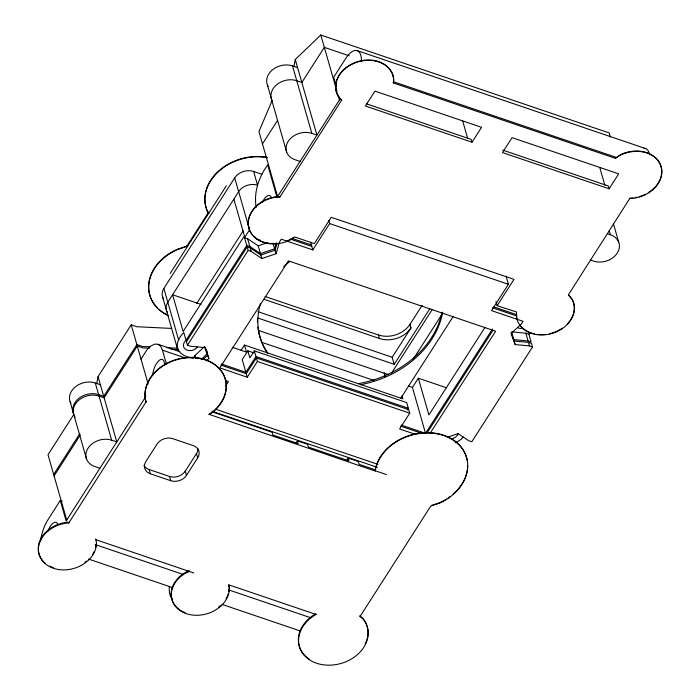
<?xml version="1.0" encoding="UTF-8"?>
<svg xmlns="http://www.w3.org/2000/svg" width="700" height="700" viewBox="0 0 700 700"><rect width="100%" height="100%" fill="white"/><g stroke="black" fill="none" stroke-linecap="round" stroke-linejoin="round"><path stroke-width="1.05" d="M96.714 383.644L98.053 376.618L131.224 324.835L136.824 326.734L171.526 328.422M293.921 66.535L295.26 59.509L320.784 35L609.21 132.939L610.391 137.051M261.748 174.221L253.627 171.465A14.14 11.051 -16 0 0 234.693 177.861L249.585 229.801L244.536 237.685L246.767 245.455L249.83 246.496L260.444 253.61L274.61 248.824L276.395 242.874M261.852 258.545L260.846 255.027L250.233 247.914L247.17 246.873L248.176 250.39L251.248 251.431L261.852 258.545L276.027 253.759L275.021 250.241L277.095 243.294M276.027 253.759L279.589 241.859L281.286 239.207L312.786 249.918L329.656 223.589L328.781 220.526M272.046 100.739L258.939 131.539L277.585 196.534M246.767 245.455L186.025 340.27L183.794 332.5C171.929 344.741 176.977 355.95 193.305 358.146L195.002 355.495L204.452 346.605M341.058 99.426L339.754 98.245A29.461 23.021 -16 0 1 356.606 61.941A29.461 23.021 -16 0 1 393.636 80.054L393.382 82.959L615.361 158.322L620.008 154.936A29.461 23.021 -16 0 1 651.481 154.761A29.461 23.021 -16 0 1 660.546 178.281M609.122 188.79L618.678 173.862L512.05 137.655L502.486 152.582L609.122 188.79L608.317 185.964L502.714 150.106M495.968 301.613L497.14 305.699L516.512 311.955L516.679 317.73A29.461 23.021 -16 0 0 553.184 333.095A29.461 23.021 -16 0 0 572.119 299.425L568.426 294.779L630.044 198.082L630.7 198.117A29.461 23.021 -16 0 0 632.861 197.942M73.623 414.75L48.011 454.72L66.745 520.048M186.357 246.881L208.609 212.144M163.52 298.83A14.14 11.051 -16 0 1 163.852 288.444L234.693 177.861M262.483 143.894L277.48 120.487M53.672 474.46L79.861 433.58M54.093 475.921L80.281 435.041M141.006 359.109L147.376 349.169L151.043 345.852L154.752 344.12L158.043 344.286L179.786 351.671M62.309 501.165L60.279 500.474L48.186 519.347A23.564 9.765 -71.2 0 0 40.583 540.697M196.639 303.537L243.224 230.807M145.88 396.515L66.15 520.975L60.279 500.474M95.655 538.991L96.46 542.824A29.461 23.021 -16 0 1 67.961 569.642A29.461 23.021 -16 0 1 38.421 549.832A29.461 23.021 -16 0 1 66.92 523.023L68.793 522.988L146.081 401.826M247.17 246.873L186.428 341.688L187.442 345.205L190.505 346.246L204.811 347.585L208.871 358.531L206.509 360.754M497.14 305.699L514.001 279.37L331.205 217.298L314.335 243.626L294.717 236.959L291.926 238.998A29.461 23.021 -16 0 1 249.305 229.495A29.461 23.021 -16 0 1 277.165 197.006L279.904 196.998L341.705 100.021M187.442 345.205L248.176 250.39M241.089 350.324L244.457 345.056L402.885 398.851L402.019 395.806M254.013 352.922L247.835 350.831L242.218 359.608L245.849 372.286L221.48 364.009M225.54 386.076L228.445 381.535L225.4 380.494M407.19 410.007L408.319 408.249L406.7 402.596L254.362 350.875L249.865 357.892L247.835 350.831M245.849 372.286L255.981 356.527L254.362 350.875M429.861 433.685L495.626 331.223L288.444 260.873L219.844 367.902L247.266 377.221L246.26 373.704L256.392 357.936L408.721 409.666L409.727 413.184L399.613 428.977L415.8 434.481M143.955 465.281A11.786 9.205 -16 0 0 149.17 469.551L169.479 476.455A11.786 9.205 -16 0 0 185.255 471.126L196.499 453.574A11.786 9.205 -16 0 0 197.951 448.718M247.266 377.221L257.399 361.454L256.392 357.936M197.715 457.809A11.786 9.205 -16 0 0 193.183 445.585L172.874 438.69A11.786 9.205 -16 0 0 157.097 444.019L145.854 461.571A11.786 9.205 -16 0 0 150.386 473.795L170.695 480.69A11.786 9.205 -16 0 0 186.471 475.361L197.715 457.809L196.499 453.574M472.019 142.231L481.582 127.312L374.946 91.105L365.391 106.024L472.019 142.231L471.214 139.405L366.651 103.897M295.654 443.581L297.421 440.825L307.58 444.273L308.385 447.099L349.011 460.898L348.197 458.062L358.356 461.519L359.17 464.345L375.419 469.858M265.072 296.476L378.446 334.976A23.564 18.419 -16 0 0 410.007 324.319L422.214 305.261M257.828 318.01L394.205 364.324L392.184 357.254L411.014 327.854L410.007 324.319M394.205 364.324L429.914 308.595M391.606 372.995L432.294 309.47M347.025 459.909L348.197 458.062M413.245 359.152L442.146 314.046M400.68 398.431L453.18 316.496M492.45 329.035L425.512 433.326L412.449 387.424L418.346 378.21L446.714 387.844M506.056 276.115L508.392 284.287L491.531 310.616L523.023 321.291L521.325 323.942L511.096 333.576L515.165 344.558L529.471 345.905L532.534 346.946L471.8 441.761L468.729 440.72L458.124 433.606L447.983 437.027M484.864 327.574L428.89 414.96L418.346 378.21M427.096 432.906L492.852 330.453M511.525 331.852L513.747 339.623L528.062 340.97L531.125 342.011L528.894 334.241L530.014 332.491M309.006 658.936A35.35 27.624 -16 0 1 315.227 614.058L315.875 613.769L316.076 614.469L315.429 614.766A35.35 27.624 -16 0 0 303.546 654.517A35.35 27.624 -16 0 0 351.339 659.015A35.35 27.624 -16 0 0 363.221 619.264L360.089 616.429L430.815 506.03L439.477 503.169A47.136 36.837 -16 0 0 449.234 437.85A47.136 36.837 -16 0 0 375.217 471.056L208.95 414.286M463.102 436.94L460.941 439.521L455.595 442.794M201.162 359.529L207.463 353.596L206.631 350.7M203.14 359.459L207.865 355.014L208.871 358.531M291.83 238.648L293.221 237.624M209.694 413.796L212.695 411.828A41.239 32.235 -16 0 0 224.201 396.428M209.046 414.645L212.791 412.186A41.239 32.235 -16 0 0 198.362 358.251A41.239 32.235 -16 0 0 145.933 401.625M615.361 158.322L620.113 155.286A29.461 23.021 -16 0 1 661.316 167.457A29.461 23.021 -16 0 1 630.796 198.468L630.149 198.433M244.536 237.685L247.599 238.726L258.213 245.84L267.321 242.76M260.846 255.027L275.021 250.241M431.681 505.356L439.373 502.819A47.136 36.837 -16 0 0 446.521 498.995M149.406 348.25L142.896 347.935L137.296 346.027L104.125 397.81L99.05 396.086A17.675 13.816 -16 0 0 78.487 400.479A17.675 13.816 -16 0 0 75.145 417.322M171.097 349.309L178.684 349.676M149.975 346.841L142.485 346.474L136.876 344.575L103.714 396.349L98.63 394.625A17.675 13.816 -16 0 0 79.354 397.976A17.675 13.816 -16 0 0 73.465 413.438M167.09 347.681L177.791 348.206M512.54 331.949L525.831 333.2L528.894 334.241M511.157 332.64L514.159 341.04L528.465 342.387L531.528 343.429L532.534 346.946M357.28 50.654L645.697 148.584M349.142 55.773L324.328 47.355L301.84 82.46L296.765 80.736A17.675 13.816 -16 0 0 276.614 84.77A17.675 13.816 -16 0 0 272.361 101.194M393.461 81.734L616.753 157.553M268.109 86.354A17.675 13.816 -16 0 1 272.361 69.93A17.675 13.816 -16 0 1 292.504 65.896L297.588 67.62M300.072 161.429L294.989 159.705A17.675 13.816 -16 0 1 288.19 141.374A17.675 13.816 -16 0 1 311.859 133.376L316.934 135.1L295.26 59.509M607.39 233.73L610.435 234.763A17.675 13.816 -16 0 1 617.234 253.102A17.675 13.816 -16 0 1 593.565 261.091L590.52 260.059M329.656 223.589L508.392 284.287M292.267 238.49L311.894 245.149M493.719 306.889L516.451 314.606M290.439 239.138L311.78 246.391M492.546 307.773L516.933 316.05M264.023 299.311L379.461 338.511A23.564 18.419 -16 0 0 411.014 327.854M257.871 311.649L392.184 357.254M201.023 304.412L172.585 294.761L183.12 331.502L244.405 235.848L233.861 199.097M258.396 330.391L388.421 374.631M408.389 386.05L412.449 387.424M261.441 342.221L374.019 380.45M232.269 347.296L246.487 352.126L244.457 345.056M255.981 356.527L408.319 408.249M257.399 361.454L409.727 413.184M401.231 425.084L424.506 432.985M220.867 365.076L246.26 373.704M400.627 426.151L422.887 433.711M158.043 344.286L160.668 346.36L162.452 350.184L185.237 357.919M215.714 409.264L377.93 464.371M211.977 411.224L377.379 467.381M212.686 412.055L272.029 432.206L272.842 435.033L298.235 443.651L297.421 440.825M70.901 403.463A17.675 13.816 -16 0 1 75.154 387.039A17.675 13.816 -16 0 1 95.296 383.005L100.38 384.729M99.916 468.265L94.841 466.541A17.675 13.816 -16 0 1 88.034 448.21A17.675 13.816 -16 0 1 111.703 440.213L116.786 441.936L98.053 376.618M95.856 539.691L193.812 572.959M316.076 614.469L228.707 584.806L229.355 588.219A29.461 23.021 -16 0 1 186.287 613.655A29.461 23.021 -16 0 1 185.386 573.274L189.385 571.454L189.184 570.745L185.185 572.574A29.461 23.021 -16 0 0 179.104 609.341M95.139 544.548L183.138 574.429M228.69 589.899L310.485 617.671M88.392 559.011L172.252 587.492M221.952 604.363L300.632 631.085M341.81 100.371L339.85 98.595A29.461 23.021 -16 0 1 356.703 62.3A29.461 23.021 -16 0 1 393.733 80.404L393.382 82.959L393.33 82.206M146.186 402.176L145.827 401.266A41.239 32.235 -16 0 1 187.25 357.464A41.239 32.235 -16 0 1 224.543 395.491M205.249 347.629L207.463 353.596M204.907 347.051L207.498 354.016M599.786 167.562L604.87 185.299M613.41 223.694L618.739 242.279M609.254 230.632L610.435 234.763M568.426 294.779L572.014 299.066A29.461 23.021 -16 0 1 567.131 324.135M525.831 333.2L528.062 340.97M528.465 342.387L529.471 345.905M462.683 121.013L467.766 138.749M514.159 341.04L515.165 344.558M336.394 86.608L333.707 77.219L345.511 58.783A23.564 9.765 -71.2 0 1 361.515 61.591M339.386 97.038L339.99 99.12L277.016 197.418L267.697 164.911C258.869 176.855 253.479 192.43 256.252 207.322M320.784 35L337.059 91.744M337.942 94.841L339.421 100.004M378.446 334.976L379.461 338.511M292.504 65.896L311.859 133.376M386.365 474.539L375.113 470.698A47.136 36.837 -16 0 1 420.77 432.994A47.136 36.837 -16 0 1 467.18 460.224M267.339 84.709L286.694 152.197M310.59 242.244L312.786 249.918M279.904 196.998L277.069 196.656A29.461 23.021 -16 0 0 252.14 234.456M253.627 171.465L257.574 185.246A14.14 11.051 -16 0 0 238.648 191.643L167.808 302.216A14.14 11.051 -16 0 0 167.475 312.611M272.939 242.996L274.61 248.824M258.213 245.84L260.444 253.61M360.089 616.429L359.887 615.72L363.02 618.555A35.35 27.624 -16 0 1 367.264 638.321M247.599 238.726L249.83 246.496M250.233 247.914L251.248 251.431M226.371 185.736L170.153 273.499M195.002 355.495L195.834 358.4M163.852 288.444L178.745 340.384M162.654 297.098L177.546 349.037M162.452 350.184L166.477 364.201M185.255 471.126L186.471 475.361M131.224 324.835L148.138 383.985M169.479 476.455L170.695 480.69M186.471 570.509L187.075 572.609M149.17 469.551L150.386 473.795M95.296 383.005L111.703 440.213M70.131 401.817L86.538 459.034M68.793 522.988L68.591 522.288L66.719 522.314A29.461 23.021 -16 0 0 40.722 538.947A29.461 23.021 -16 0 0 45.351 563.299M384.921 376.084L384.283 372.899L385 376.679M228.672 584.955L229.154 587.51M152.591 375.637A11.786 4.883 -71.2 0 1 158.786 360.754A11.786 4.883 -71.2 0 1 164.526 364.717M172.742 599.156A23.564 9.765 -71.2 0 1 169.356 586.495M47.871 531.204A11.786 4.883 -71.2 0 1 57.785 524.44M96.189 544.163A29.461 23.021 -16 0 1 95.672 547.251M94.036 551.74A29.461 23.021 -16 0 1 92.627 554.242M86.564 561.006A29.461 23.021 -16 0 1 84.884 562.301M53.183 567.56A29.461 23.021 -16 0 1 49.551 566.029M229.154 588.525A29.461 23.021 -16 0 1 228.804 591.614M228.305 593.661A29.461 23.021 -16 0 1 226.03 598.815M220.264 605.71A29.461 23.021 -16 0 1 218.636 607.049M185.15 612.614A29.461 23.021 -16 0 1 179.987 609.971M366.975 639.363A35.35 27.624 -16 0 1 365.155 643.904M467.635 465.605A47.136 36.837 -16 0 1 467.294 469.971M467.136 470.951A47.136 36.837 -16 0 1 453.154 494.077M449.811 496.746A47.136 36.837 -16 0 1 448.201 497.892M262.456 202.072A11.786 4.883 -71.2 0 1 271.276 197.356M643.991 148.321A23.564 9.765 -71.2 0 1 649.233 153.3M660.161 179.287A29.461 23.021 -16 0 1 651.761 190.207M650.939 190.855A29.461 23.021 -16 0 1 648.279 192.666M645.444 194.241A29.461 23.021 -16 0 1 639.179 196.691M637.201 197.207A29.461 23.021 -16 0 1 635.04 197.636M290.885 239.164A29.461 23.021 -16 0 1 286.904 241.01M277.331 243.373A29.461 23.021 -16 0 1 253.505 236.023M562.327 328.169A29.461 23.021 -16 0 1 549.369 333.76M545.038 334.451A29.461 23.021 -16 0 1 537.539 334.39M534.459 333.882A29.461 23.021 -16 0 1 520.319 325.579M517.038 319.322A29.461 23.021 -16 0 1 516.574 317.371M441.849 312.848A94.272 73.675 -16 0 1 358.05 383.696M267.776 353.045A94.272 73.675 -16 0 1 257.889 327.092M257.477 321.904A94.272 73.675 -16 0 1 257.46 318.762M442.662 312.139A94.272 73.675 -16 0 1 360.474 384.746M267.592 353.588A94.272 73.675 -16 0 1 260.418 303.546M283.614 266.84A94.272 73.675 -16 0 1 289.756 261.467M267.19 157.701A47.136 36.837 -16 0 0 218.619 171.5A47.136 36.837 -16 0 0 207.611 211.732L208.862 213.57L207.515 211.383A47.136 36.837 -16 0 1 218.514 171.141A47.136 36.837 -16 0 1 267.094 157.351M168.683 315.849A47.136 36.837 -16 0 1 148.96 283.246A47.136 36.837 -16 0 1 177.31 249.664L187.845 245.875L177.205 249.314A47.136 36.837 -16 0 0 157.509 307.956M168.586 315.49A47.136 36.837 -16 0 1 158.979 309.339M259.954 240.03A7.656 5.985 -16 0 1 254.52 236.39M197.418 346.938A7.656 5.985 -16 0 1 185.526 349.335A7.656 5.985 -16 0 1 187.241 339.614M458.238 433.484A7.656 5.985 -16 0 1 451.054 438.856M521.894 328.283A7.656 5.985 -16 0 1 518.105 327.924"/></g></svg>
